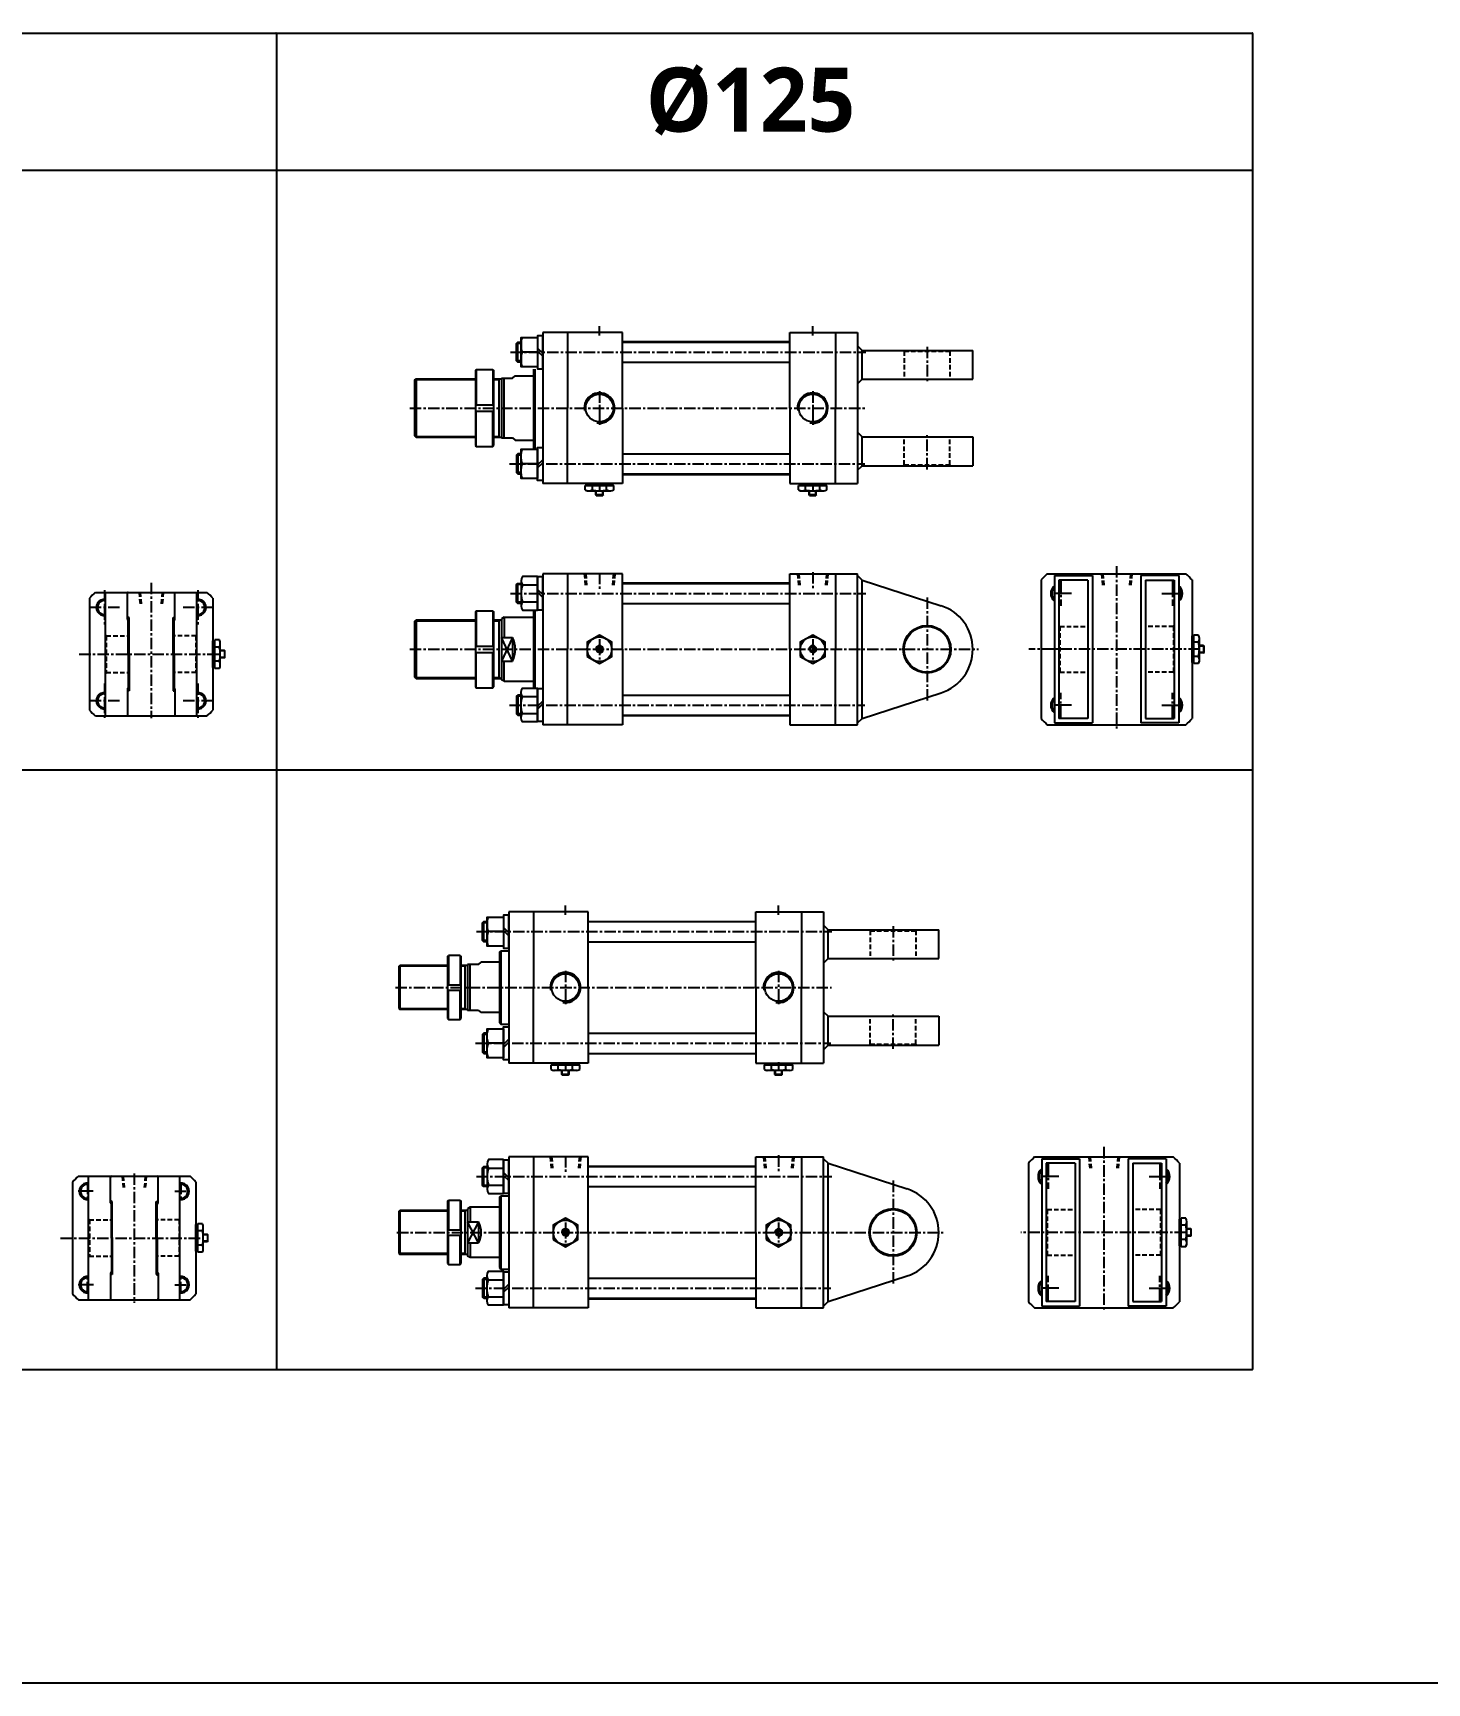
# Model space of a CAD drawing. Extents: x -819 to 8901, y -5 to 4308.
# Drawn here: x 3819 to 5343, y 2505 to 4308 of the extents above; entities that cross this region are included whole.
import ezdxf

# ---------------------------------------------------------------- set-up
doc = ezdxf.new("R2010")
doc.units = 0
doc.header["$LTSCALE"] = 10
doc.header["$MEASUREMENT"] = 0
for name, pattern in [('CENTER', [2, 1.25, -0.25, 0.25, -0.25]), ('CENTERX2', [4, 2.5, -0.5, 0.5, -0.5]), ('HIDDENX2', [0.75, 0.5, -0.25])]:
    doc.linetypes.add(name, pattern=pattern)
doc.layers.get('0').update_dxf_attribs({"linetype": 'CONTINUOUS'})
doc.layers.get('DEFPOINTS').update_dxf_attribs({"linetype": 'CONTINUOUS'})
for name, color, linetype in [('CEN', 1, 'CENTERX2'), ('CENTER', 1, 'CENTER'), ('HID', 2, 'HIDDENX2'), ('ML', 7, 'CONTINUOUS'), ('THIN', 3, 'CONTINUOUS'), ('외형선', 3, 'CONTINUOUS'), ('테두리', 7, 'CONTINUOUS')]:
    doc.layers.add(name, color=color, linetype=linetype)
doc.styles.add('문자', font='romans.shx')

msp = doc.modelspace()

# ---------------------------------------------------------------- linework, layer by layer
for p, q in [((2332, 4307.9), (5151.6, 4307.9)), ((4085.3, 4307.4), (4085.3, 2847.5)), ((5152.1, 4307.4), (5152.1, 2848)), ((3172.1, 4157.9), (4085.3, 4157.9)), ((4085.3, 4157.9), (5152.1, 4157.9)), ((5152.1, 3502.7), (-0.5, 3502.7)), ((5151.6, 2847.5), (-0.5, 2847.5)), ((8900.8, 2505.2), (-0.5, 2505.2))]:
    msp.add_line(p, q)
at = {"color": 7, "linetype": 'Continuous'}
for p, q in [((4422.9, 3808.7), (4422.9, 3813.7)), ((4422.9, 3813.7), (4429.2, 3813.7)), ((4423.9, 3813.7), (4423.9, 3815.7)), ((4423.9, 3815.7), (4453, 3815.7)), ((4426, 3807.7), (4450.9, 3807.7)), ((4429.2, 3813.7), (4454, 3813.7)), ((4430.6, 3808.7), (4430.6, 3813.7)), ((4434.4, 3808), (4434.4, 3808)), ((4434.4, 3803.2), (4434.4, 3807.7)), ((4442.4, 3803.2), (4442.4, 3807.7)), ((4446.2, 3808.7), (4446.2, 3813.7)), ((4453, 3813.7), (4453, 3815.7)), ((4454, 3808.7), (4454, 3813.7)), ((4655.9, 3808.7), (4655.9, 3813.7)), ((4655.9, 3813.7), (4662.2, 3813.7)), ((4656.9, 3813.7), (4656.9, 3815.7)), ((4656.9, 3815.7), (4686, 3815.7)), ((4659, 3807.7), (4683.9, 3807.7)), ((4662.2, 3813.7), (4687, 3813.7)), ((4663.6, 3808.7), (4663.6, 3813.7)), ((4667.4, 3808), (4667.4, 3808)), ((4667.4, 3803.2), (4667.4, 3807.7)), ((4675.4, 3803.2), (4675.4, 3807.7)), ((4679.2, 3808.7), (4679.2, 3813.7)), ((4686, 3813.7), (4686, 3815.7)), ((4687, 3808.7), (4687, 3813.7)), ((4434.4, 3803.2), (4434.9, 3802.7)), ((4442.4, 3803.2), (4434.4, 3803.2)), ((4434.9, 3802.7), (4441.9, 3802.7)), ((4442.4, 3803.2), (4441.9, 3802.7)), ((4667.4, 3803.2), (4667.9, 3802.7)), ((4675.4, 3803.2), (4667.4, 3803.2)), ((4667.9, 3802.7), (4674.9, 3802.7)), ((4675.4, 3803.2), (4674.9, 3802.7)), ((4015.9, 3614.7), (4015.9, 3643.8)), ((4017.9, 3643.8), (4015.9, 3643.8)), ((4023, 3644.8), (4017.9, 3644.8)), ((4017.9, 3620), (4017.9, 3644.8)), ((4023.9, 3616.8), (4023.9, 3641.7)), ((5086.1, 3620.1), (5086.1, 3649.2)), ((5088.1, 3649.2), (5086.1, 3649.2)), ((5093.1, 3650.2), (5088.1, 3650.2)), ((5088.1, 3625.4), (5088.1, 3650.2)), ((5093.1, 3642.4), (5088.1, 3642.4)), ((5094.1, 3622.2), (5094.1, 3647.1)), ((4023, 3637), (4017.9, 3637)), ((4023.7, 3625.3), (4023.7, 3625.3)), ((4028.4, 3633.3), (4023.9, 3633.3)), ((4028.4, 3625.3), (4023.9, 3625.3)), ((4028.4, 3633.3), (4028.9, 3632.8)), ((4028.4, 3633.3), (4028.4, 3625.3)), ((4028.4, 3625.3), (4028.9, 3625.8)), ((4028.9, 3625.8), (4028.9, 3632.8)), ((5093.1, 3626.8), (5088.1, 3626.8)), ((5088.1, 3619.1), (5088.1, 3625.4)), ((5093.8, 3630.6), (5093.8, 3630.6)), ((5098.6, 3638.6), (5094.1, 3638.6)), ((5098.6, 3630.6), (5094.1, 3630.6)), ((5098.6, 3638.6), (5099.1, 3638.1)), ((5098.6, 3638.6), (5098.6, 3630.6)), ((5098.6, 3630.6), (5099.1, 3631.1)), ((5099.1, 3631.1), (5099.1, 3638.1)), ((4017.9, 3614.7), (4015.9, 3614.7)), ((4023, 3621.5), (4017.9, 3621.5)), ((4017.9, 3613.7), (4017.9, 3620)), ((4023, 3613.7), (4017.9, 3613.7)), ((5088.1, 3620.1), (5086.1, 3620.1)), ((5093.1, 3619.1), (5088.1, 3619.1)), ((4385.6, 3175.6), (4385.6, 3180.6)), ((4385.6, 3180.6), (4392, 3180.6)), ((4386.6, 3180.6), (4386.6, 3182.6)), ((4386.6, 3182.6), (4415.8, 3182.6)), ((4388.8, 3174.6), (4413.6, 3174.6)), ((4392, 3180.6), (4416.8, 3180.6)), ((4393.4, 3175.6), (4393.4, 3180.6)), ((4397.2, 3174.9), (4397.2, 3174.9)), ((4397.2, 3170.1), (4397.2, 3174.6)), ((4405.2, 3170.1), (4405.2, 3174.6)), ((4409, 3175.6), (4409, 3180.6)), ((4415.8, 3180.6), (4415.8, 3182.6)), ((4416.8, 3175.6), (4416.8, 3180.6)), ((4618.6, 3175.6), (4618.6, 3180.6)), ((4618.6, 3180.6), (4625, 3180.6)), ((4619.6, 3180.6), (4619.6, 3182.6)), ((4619.6, 3182.6), (4648.8, 3182.6)), ((4621.8, 3174.6), (4646.6, 3174.6)), ((4625, 3180.6), (4649.8, 3180.6)), ((4626.4, 3175.6), (4626.4, 3180.6)), ((4630.2, 3174.9), (4630.2, 3174.9)), ((4630.2, 3170.1), (4630.2, 3174.6)), ((4638.2, 3170.1), (4638.2, 3174.6)), ((4642, 3175.6), (4642, 3180.6)), ((4648.8, 3180.6), (4648.8, 3182.6)), ((4649.8, 3175.6), (4649.8, 3180.6)), ((4397.2, 3170.1), (4397.7, 3169.6)), ((4405.2, 3170.1), (4397.2, 3170.1)), ((4397.7, 3169.6), (4404.7, 3169.6)), ((4405.2, 3170.1), (4404.7, 3169.6)), ((4630.2, 3170.1), (4630.7, 3169.6)), ((4638.2, 3170.1), (4630.2, 3170.1)), ((4630.7, 3169.6), (4637.7, 3169.6)), ((4638.2, 3170.1), (4637.7, 3169.6)), ((5072.2, 2982.9), (5072.2, 3012.1)), ((5074.2, 3012.1), (5072.2, 3012.1)), ((5079.2, 3013.1), (5074.2, 3013.1)), ((5074.2, 2988.3), (5074.2, 3013.1)), ((3997.4, 2976.9), (3997.4, 3006)), ((3999.4, 3006), (3997.4, 3006)), ((4004.4, 3007), (3999.4, 3007)), ((3999.4, 2982.2), (3999.4, 3007)), ((4004.4, 2999.2), (3999.4, 2999.2)), ((4005.4, 2979), (4005.4, 3003.9)), ((4009.9, 2995.4), (4005.4, 2995.4)), ((4009.9, 2995.4), (4010.4, 2994.9)), ((4009.9, 2995.4), (4009.9, 2987.4)), ((4010.4, 2987.9), (4010.4, 2994.9)), ((5079.2, 3005.3), (5074.2, 3005.3)), ((5080, 2993.5), (5080, 2993.5)), ((5080.2, 2985.1), (5080.2, 3009.9)), ((5084.7, 3001.5), (5080.2, 3001.5)), ((5084.7, 2993.5), (5080.2, 2993.5)), ((5084.7, 3001.5), (5085.2, 3001)), ((5084.7, 3001.5), (5084.7, 2993.5)), ((5084.7, 2993.5), (5085.2, 2994)), ((5085.2, 2994), (5085.2, 3001)), ((3999.4, 2976.9), (3997.4, 2976.9)), ((4004.4, 2983.7), (3999.4, 2983.7)), ((3999.4, 2975.9), (3999.4, 2982.2)), ((4004.4, 2975.9), (3999.4, 2975.9)), ((4005.1, 2987.4), (4005.1, 2987.4)), ((4009.9, 2987.4), (4005.4, 2987.4)), ((4009.9, 2987.4), (4010.4, 2987.9)), ((5074.2, 2982.9), (5072.2, 2982.9)), ((5079.2, 2989.7), (5074.2, 2989.7)), ((5074.2, 2981.9), (5074.2, 2988.3)), ((5079.2, 2981.9), (5074.2, 2981.9))]:
    msp.add_line(p, q, dxfattribs=at)
for points in [[(4424.9, 3626.8), (4438.4, 3619.1), (4451.9, 3626.8), (4451.9, 3642.4), (4438.4, 3650.2), (4424.9, 3642.4)], [(4657.9, 3626.8), (4671.4, 3619.1), (4684.9, 3626.8), (4684.9, 3642.4), (4671.4, 3650.2), (4657.9, 3642.4)], [(4437, 3637.1), (4435.6, 3634.6), (4437, 3632.1), (4439.9, 3632.1), (4441.3, 3634.6), (4439.9, 3637.1)], [(4670, 3637.1), (4668.6, 3634.6), (4670, 3632.1), (4672.9, 3632.1), (4674.3, 3634.6), (4672.9, 3637.1)], [(4387.7, 2989.7), (4401.2, 2981.9), (4414.7, 2989.7), (4414.7, 3005.3), (4401.2, 3013.1), (4387.7, 3005.3)], [(4620.7, 2989.7), (4634.2, 2981.9), (4647.7, 2989.7), (4647.7, 3005.3), (4634.2, 3013.1), (4620.7, 3005.3)], [(4399.8, 3000), (4398.3, 2997.5), (4399.8, 2995), (4402.7, 2995), (4404.1, 2997.5), (4402.7, 3000)], [(4632.8, 3000), (4631.3, 2997.5), (4632.8, 2995), (4635.7, 2995), (4637.1, 2997.5), (4635.7, 3000)]]:
    msp.add_lwpolyline(points, close=True, dxfattribs=at)
for centre, radius in [((4438.4, 3634.6), 13.5), ((4671.4, 3634.6), 13.5), ((4438.4, 3634.6), 3.5), ((4671.4, 3634.6), 3.5), ((4401.2, 2997.5), 13.5), ((4634.2, 2997.5), 13.5), ((4401.2, 2997.5), 3.5), ((4634.2, 2997.5), 3.5)]:
    msp.add_circle(centre, radius, dxfattribs=at)
for centre, start, end in [((4084.8, 4307.4), 0, 90), ((5151.6, 4307.4), 0, 90), ((4085.8, 3503.2), 180, 270), ((5151.6, 2848), 270, 0)]:
    msp.add_arc(centre, 0.5, start, end)
for centre, radius, start, end in [((4426, 3813.3), 5.62, 235.6158, 270), ((4426.7, 3815.9), 8.22, 241.7006, 298.2994), ((4438.4, 3839), 31.3, 255.6172, 270.0141), ((4438.4, 3839), 31.3, 269.9859, 284.3828), ((4450.1, 3815.9), 8.22, 241.7006, 298.2994), ((4659, 3813.3), 5.62, 235.6158, 270), ((4659.7, 3815.9), 8.22, 241.7006, 298.2994), ((4671.4, 3839), 31.3, 255.6172, 270.0141), ((4671.4, 3839), 31.3, 269.9859, 284.3828), ((4683.1, 3815.9), 8.22, 241.7006, 298.2994), ((4015.7, 3640.9), 8.22, 331.7006, 28.2994), ((5085.9, 3646.3), 8.22, 331.7006, 28.2994), ((5062.7, 3634.7), 31.3, 359.9859, 14.3828), ((3992.6, 3629.3), 31.3, 359.9859, 14.3828), ((3992.6, 3629.2), 31.3, 345.6172, 0.0141), ((5062.7, 3634.6), 31.3, 345.6172, 0.0141), ((5085.9, 3623), 8.22, 331.7006, 28.2994), ((4015.7, 3617.6), 8.22, 331.7006, 28.2994), ((4018.3, 3616.8), 5.62, 325.6158, 0), ((5088.5, 3622.2), 5.62, 325.6158, 0), ((4388.8, 3180.2), 5.62, 235.6158, 270), ((4389.5, 3182.8), 8.22, 241.7006, 298.2994), ((4401.2, 3205.9), 31.3, 255.6172, 270.0141), ((4401.2, 3205.9), 31.3, 269.9859, 284.3828), ((4412.9, 3182.8), 8.22, 241.7006, 298.2994), ((4621.8, 3180.2), 5.62, 235.6158, 270), ((4622.5, 3182.8), 8.22, 241.7006, 298.2994), ((4634.2, 3205.9), 31.3, 255.6172, 270.0141), ((4634.2, 3205.9), 31.3, 269.9859, 284.3828), ((4645.9, 3182.8), 8.22, 241.7006, 298.2994), ((5072, 3009.2), 8.22, 331.7006, 28.2994), ((3997.2, 3003.1), 8.22, 331.7006, 28.2994), ((3974.1, 2991.5), 31.3, 359.9859, 14.3828), ((5048.9, 2997.5), 31.3, 359.9859, 14.3828), ((5048.9, 2997.5), 31.3, 345.6172, 0.0141), ((3974.1, 2991.4), 31.3, 345.6172, 0.0141), ((3997.2, 2979.8), 8.22, 331.7006, 28.2994), ((3999.8, 2979), 5.62, 325.6158, 0), ((5072, 2985.8), 8.22, 331.7006, 28.2994), ((5074.6, 2985.1), 5.62, 325.6158, 0)]:
    msp.add_arc(centre, radius, start, end, dxfattribs=at)
at = {"layer": 'CEN', "color": 1, "linetype": 'CENTER'}
for p, q in [((4796.4, 3965.2), (4796.4, 3925.7)), ((4796.4, 3831.2), (4796.4, 3870.7)), ((4796.4, 3691.2), (4796.4, 3578.1)), ((4759.2, 3332.1), (4759.2, 3292.6)), ((4759.2, 3198.1), (4759.2, 3237.6)), ((4759.2, 3054.1), (4759.2, 2941))]:
    msp.add_line(p, q, dxfattribs=at)
at = {"layer": 'CENTER'}
for p, q in [((3897.4, 3699.2), (3897.4, 3661.3)), ((3999.4, 3699.2), (3999.4, 3661.3)), ((4954.3, 3695.6), (4930.9, 3695.6)), ((4942.6, 3709.1), (4942.6, 3682.2)), ((5052.9, 3695.6), (5076.3, 3695.6)), ((5064.6, 3709.1), (5064.6, 3682.2)), ((3913.9, 3680.3), (3881, 3680.3)), ((4015.9, 3680.3), (3983, 3680.3)), ((3897.4, 3597.2), (3897.4, 3559.3)), ((3999.4, 3597.2), (3999.4, 3559.3)), ((3913.9, 3578.3), (3881, 3578.3)), ((4015.9, 3578.3), (3983, 3578.3)), ((4954.3, 3573.6), (4930.9, 3573.6)), ((4942.6, 3560.2), (4942.6, 3587.1)), ((5052.9, 3573.6), (5076.3, 3573.6)), ((5064.6, 3560.2), (5064.6, 3587.1)), ((4928.7, 3072), (4928.7, 3045)), ((5050.7, 3072), (5050.7, 3045)), ((3878.9, 3051.9), (3878.9, 3033)), ((3980.9, 3051.9), (3980.9, 3033)), ((4940.4, 3058.5), (4917, 3058.5)), ((5039, 3058.5), (5062.4, 3058.5)), ((3885.2, 3042.4), (3868.8, 3042.4)), ((3974.2, 3042.4), (3990.6, 3042.4)), ((3885.3, 2940.4), (3868.8, 2940.4)), ((3878.9, 2931), (3878.9, 2949.9)), ((3974.3, 2940.4), (3990.8, 2940.4)), ((3980.9, 2931), (3980.9, 2949.9)), ((4928.7, 2923), (4928.7, 2950)), ((5050.7, 2923), (5050.7, 2950)), ((4940.4, 2936.5), (4917, 2936.5)), ((5039, 2936.5), (5062.4, 2936.5))]:
    msp.add_line(p, q, dxfattribs=at)
at = {"layer": 'DEFPOINTS', "color": 0, "linetype": 'ByBlock'}
for p in [(3923.4, 3669.3), (3973.4, 3669.3), (3904.9, 3031.4), (3954.9, 3031.4)]:
    msp.add_point(p, dxfattribs=at)
at = {"layer": 'HID'}
for p, q in [((4770.4, 3961.2), (4771.4, 3960.2)), ((4771.4, 3960.2), (4771.4, 3929.7)), ((4771.4, 3960.2), (4821.4, 3960.2)), ((4822.4, 3961.2), (4821.4, 3960.2)), ((4821.4, 3960.2), (4821.4, 3929.7)), ((4771.4, 3836.2), (4771.4, 3866.7)), ((4821.4, 3836.2), (4821.4, 3866.7)), ((4770.4, 3835.2), (4771.4, 3836.2)), ((4771.4, 3836.2), (4821.4, 3836.2)), ((4822.4, 3835.2), (4821.4, 3836.2)), ((4421.8, 3717.1), (4423, 3703.1)), ((4423.3, 3717.1), (4424.5, 3703.1)), ((4453.6, 3717.1), (4452.4, 3703.1)), ((4455.1, 3717.1), (4453.8, 3703.1)), ((4654.8, 3717.1), (4656, 3703.1)), ((4656.3, 3717.1), (4657.5, 3703.1)), ((4686.6, 3717.1), (4685.4, 3703.1)), ((4688.1, 3717.1), (4686.8, 3703.1)), ((4987, 3717.1), (4988.2, 3703.1)), ((4988.4, 3717.1), (4989.7, 3703.1)), ((5018.7, 3717.1), (5017.5, 3703.1)), ((5020.2, 3717.1), (5019, 3703.1)), ((3935.2, 3696.8), (3936.4, 3682.8)), ((3936.4, 3696.8), (3937.7, 3682.2)), ((3960.5, 3696.8), (3959.2, 3682.2)), ((3961.7, 3696.8), (3960.4, 3682.8)), ((4940.6, 3660.6), (4941.6, 3659.6)), ((4941.6, 3659.6), (4941.6, 3609.6)), ((4941.6, 3659.6), (4972.1, 3659.6)), ((5065.6, 3659.6), (5035.1, 3659.6)), ((5066.6, 3660.6), (5065.6, 3659.6)), ((5065.6, 3659.6), (5065.6, 3609.6)), ((3898.4, 3650.3), (3899.4, 3649.3)), ((3899.4, 3649.3), (3899.4, 3609.3)), ((3899.4, 3649.3), (3923.4, 3649.3)), ((3997.4, 3649.3), (3973.4, 3649.3)), ((3998.4, 3650.3), (3997.4, 3649.3)), ((3997.4, 3649.3), (3997.4, 3609.3)), ((3898.4, 3608.3), (3899.4, 3609.3)), ((3899.4, 3609.3), (3923.4, 3609.3)), ((3997.4, 3609.3), (3973.4, 3609.3)), ((3998.4, 3608.3), (3997.4, 3609.3)), ((4940.6, 3608.6), (4941.6, 3609.6)), ((4941.6, 3609.6), (4972.1, 3609.6)), ((5065.6, 3609.6), (5035.1, 3609.6)), ((5066.6, 3608.6), (5065.6, 3609.6)), ((4733.2, 3328.1), (4734.2, 3327.1)), ((4734.2, 3327.1), (4784.2, 3327.1)), ((4734.2, 3327.1), (4734.2, 3296.6)), ((4785.2, 3328.1), (4784.2, 3327.1)), ((4784.2, 3327.1), (4784.2, 3296.6)), ((4734.2, 3203.1), (4734.2, 3233.6)), ((4784.2, 3203.1), (4784.2, 3233.6)), ((4733.2, 3202.1), (4734.2, 3203.1)), ((4734.2, 3203.1), (4784.2, 3203.1)), ((4785.2, 3202.1), (4784.2, 3203.1)), ((4384.6, 3080), (4385.8, 3066)), ((4386.1, 3080), (4387.3, 3066)), ((4416.4, 3080), (4415.2, 3066)), ((4417.9, 3080), (4416.6, 3066)), ((4617.6, 3080), (4618.8, 3066)), ((4619.1, 3080), (4620.3, 3066)), ((4649.4, 3080), (4648.2, 3066)), ((4650.9, 3080), (4649.6, 3066)), ((4973.1, 3080), (4974.3, 3066)), ((4974.6, 3080), (4975.8, 3066)), ((5004.9, 3080), (5003.6, 3066)), ((5006.3, 3080), (5005.1, 3066)), ((3916.7, 3058.9), (3917.9, 3044.9)), ((3917.8, 3058.9), (3919.1, 3044.4)), ((3942, 3058.9), (3940.7, 3044.4)), ((3943.1, 3058.9), (3941.9, 3044.9)), ((3879.9, 3012.4), (3880.9, 3011.4)), ((3880.9, 3011.4), (3880.9, 2971.4)), ((3880.9, 3011.4), (3904.9, 3011.4)), ((3978.9, 3011.4), (3954.9, 3011.4)), ((3979.9, 3012.4), (3978.9, 3011.4)), ((3978.9, 3011.4), (3978.9, 2971.4)), ((4926.7, 3023.5), (4927.7, 3022.5)), ((4927.7, 3022.5), (4927.7, 2972.5)), ((4927.7, 3022.5), (4958.2, 3022.5)), ((5051.7, 3022.5), (5021.2, 3022.5)), ((5052.7, 3023.5), (5051.7, 3022.5)), ((5051.7, 3022.5), (5051.7, 2972.5)), ((3879.9, 2970.4), (3880.9, 2971.4)), ((3880.9, 2971.4), (3904.9, 2971.4)), ((3978.9, 2971.4), (3954.9, 2971.4)), ((3979.9, 2970.4), (3978.9, 2971.4)), ((4926.7, 2971.5), (4927.7, 2972.5)), ((4927.7, 2972.5), (4958.2, 2972.5)), ((5051.7, 2972.5), (5021.2, 2972.5)), ((5052.7, 2971.5), (5051.7, 2972.5))]:
    msp.add_line(p, q, dxfattribs=at)
at = {"layer": 'ML', "color": 1, "linetype": 'CENTER'}
for p, q in [((4438.4, 3977.4), (4438.4, 3987.8)), ((4671.4, 3977.4), (4671.4, 3987.8)), ((4341.1, 3959.2), (4729.6, 3959.2)), ((4438.4, 3916.5), (4438.4, 3879.9)), ((4671.4, 3916.5), (4671.4, 3879.9)), ((4231, 3898.2), (4729.1, 3898.2)), ((4340, 3837.2), (4728.4, 3837.2)), ((4438.4, 3816.5), (4438.4, 3807)), ((4671.4, 3816.5), (4671.4, 3807)), ((4438.4, 3718.2), (4438.4, 3700.7)), ((4671.4, 3718.9), (4671.4, 3700.7)), ((5003.6, 3725.4), (5003.6, 3547.9)), ((3948.4, 3707.2), (3948.4, 3559.2)), ((4341.1, 3695.6), (4729.6, 3695.6)), ((4438.4, 3645.6), (4438.4, 3623.6)), ((4671.4, 3645.6), (4671.4, 3623.6)), ((3869.8, 3629.3), (4024, 3629.3)), ((4231, 3634.6), (4852.5, 3634.6)), ((5094.7, 3634.6), (4907.6, 3634.6)), ((4340, 3573.6), (4728.4, 3573.6)), ((4401.2, 3344.3), (4401.2, 3354.7)), ((4634.2, 3344.3), (4634.2, 3354.7)), ((4303.9, 3326.1), (4692.4, 3326.1)), ((4401.2, 3283.4), (4401.2, 3246.8)), ((4634.2, 3283.4), (4634.2, 3246.8)), ((4215.5, 3265.1), (4691.9, 3265.1)), ((4302.8, 3204.1), (4691.2, 3204.1)), ((4401.2, 3183.4), (4401.2, 3173.9)), ((4634.2, 3183.4), (4634.2, 3173.9)), ((4989.7, 3090.9), (4989.7, 2913.4)), ((4401.2, 3081.1), (4401.2, 3063.6)), ((4634.2, 3081.8), (4634.2, 3063.5)), ((3929.9, 3061.9), (3929.9, 2920.6)), ((4303.9, 3058.5), (4692.4, 3058.5)), ((4217, 2997.5), (4814.1, 2997.5)), ((4401.2, 3008.5), (4401.2, 2986.5)), ((4634.2, 3008.5), (4634.2, 2986.5)), ((5079.5, 2997.5), (4899, 2997.5)), ((3849.4, 2991.4), (4004.7, 2991.4)), ((4302.8, 2936.5), (4691.2, 2936.5))]:
    msp.add_line(p, q, dxfattribs=at)
at = {"layer": 'ML'}
for p, q in [((4349.2, 3948.2), (4349.2, 3970.2)), ((4352.8, 3973.1), (4352.8, 3945.3)), ((4376.4, 3980.7), (4376.4, 3815.7)), ((4403.4, 3980.7), (4376.4, 3980.7)), ((4403.4, 3980.7), (4403.4, 3898.2)), ((4463.4, 3980.7), (4403.4, 3980.7)), ((4463.4, 3898.2), (4463.4, 3980.7)), ((4463.4, 3970.7), (4646.4, 3970.7)), ((4463.4, 3970.2), (4646.4, 3970.2)), ((4646.4, 3898.2), (4646.4, 3980.7)), ((4646.4, 3980.7), (4696.4, 3980.7)), ((4696.4, 3980.7), (4696.4, 3898.2)), ((4696.4, 3980.7), (4720.4, 3980.7)), ((4720.4, 3980.7), (4720.4, 3815.7)), ((4720.4, 3966.2), (4725.4, 3961.2)), ((4370.8, 3959.2), (4354.3, 3959.2)), ((4370.8, 3963.6), (4376.4, 3958)), ((4370.8, 3960.4), (4376.4, 3954.8)), ((4463.4, 3948.2), (4646.4, 3948.2)), ((4725.4, 3961.2), (4846.4, 3961.2)), ((4725.4, 3929.7), (4725.4, 3961.2)), ((4846.4, 3929.7), (4846.4, 3961.2)), ((4236.4, 3928.7), (4237.9, 3930.2)), ((4237.9, 3930.2), (4237.9, 3866.2)), ((4237.9, 3930.2), (4302.8, 3930.2)), ((4302.8, 3939.2), (4303.8, 3940.2)), ((4302.8, 3939.2), (4302.8, 3857.2)), ((4303.8, 3940.2), (4303.8, 3901.7)), ((4303.8, 3940.2), (4321.8, 3940.2)), ((4321.8, 3940.2), (4321.8, 3901.7)), ((4321.8, 3940.2), (4322.8, 3939.2)), ((4322.8, 3857.2), (4322.8, 3939.2)), ((4322.8, 3930.2), (4331.4, 3930.2)), ((4328.4, 3930.2), (4328.4, 3866.2)), ((4331.4, 3930.7), (4331.4, 3865.7)), ((4331.4, 3930.7), (4343.4, 3930.7)), ((4334.4, 3865.7), (4334.4, 3930.7)), ((4343.4, 3930.7), (4346.4, 3933.2)), ((4346.4, 3933.2), (4366.4, 3933.2)), ((4366.4, 3940.7), (4366.4, 3853.2)), ((4367.9, 3940.7), (4367.9, 3853.2)), ((4236.4, 3928.7), (4236.4, 3867.7)), ((4720.4, 3924.7), (4725.4, 3929.7)), ((4725.4, 3929.7), (4846.4, 3929.7)), ((4302.8, 3901.7), (4322.8, 3901.7)), ((4302.8, 3894.7), (4322.8, 3894.7)), ((4303.8, 3856.2), (4303.8, 3894.7)), ((4321.8, 3856.2), (4321.8, 3894.7)), ((4403.4, 3815.7), (4403.4, 3898.2)), ((4463.4, 3898.2), (4463.4, 3815.7)), ((4646.4, 3898.2), (4646.4, 3815.7)), ((4696.4, 3815.7), (4696.4, 3898.2)), ((4236.4, 3867.7), (4237.9, 3866.2)), ((4237.9, 3866.2), (4302.8, 3866.2)), ((4322.8, 3866.2), (4331.4, 3866.2)), ((4331.4, 3865.7), (4343.4, 3865.7)), ((4343.4, 3865.7), (4346.4, 3863.2)), ((4346.4, 3863.2), (4366.4, 3863.2)), ((4720.4, 3871.7), (4725.4, 3866.7)), ((4725.4, 3866.7), (4846.4, 3866.7)), ((4725.4, 3835.2), (4725.4, 3866.7)), ((4846.4, 3866.7), (4846.4, 3835.2)), ((4302.8, 3857.2), (4303.8, 3856.2)), ((4303.8, 3856.2), (4321.8, 3856.2)), ((4321.8, 3856.2), (4322.8, 3857.2)), ((4349.2, 3848.2), (4349.2, 3826.2)), ((4352.8, 3823.3), (4352.8, 3851.1)), ((4370.8, 3836), (4376.4, 3841.6)), ((4463.4, 3848.2), (4646.4, 3848.2)), ((4370.8, 3837.2), (4354.3, 3837.2)), ((4370.8, 3832.8), (4376.4, 3838.4)), ((4463.4, 3826.2), (4646.4, 3826.2)), ((4463.4, 3825.7), (4646.4, 3825.7)), ((4720.4, 3830.2), (4725.4, 3835.2)), ((4725.4, 3835.2), (4846.4, 3835.2)), ((4403.4, 3815.7), (4376.4, 3815.7)), ((4463.4, 3815.7), (4403.4, 3815.7)), ((4646.4, 3815.7), (4696.4, 3815.7)), ((4696.4, 3815.7), (4720.4, 3815.7)), ((4403.4, 3717.1), (4376.4, 3717.1)), ((4376.4, 3717.1), (4376.4, 3552.1)), ((4463.4, 3717.1), (4403.4, 3717.1)), ((4403.4, 3717.1), (4403.4, 3634.6)), ((4463.4, 3634.6), (4463.4, 3717.1)), ((4646.4, 3717.1), (4696.4, 3717.1)), ((4646.4, 3634.6), (4646.4, 3717.1)), ((4696.4, 3717.1), (4696.4, 3634.6)), ((4696.4, 3717.1), (4720.4, 3717.1)), ((4720.4, 3552.1), (4720.4, 3717.1)), ((4720.4, 3715.1), (4725.4, 3710.1)), ((4927.8, 3717.1), (5079.3, 3717.1)), ((4935.6, 3715.1), (4935.6, 3554.1)), ((4935.6, 3715.1), (4977.1, 3715.1)), ((4977.1, 3715.1), (4977.1, 3554.1)), ((5071.6, 3715.1), (5030.1, 3715.1)), ((5030.1, 3715.1), (5030.1, 3554.1)), ((5071.6, 3715.1), (5071.6, 3554.1)), ((3887.4, 3696.8), (4009.5, 3696.8)), ((3898.4, 3561.8), (3898.4, 3696.8)), ((3922.4, 3667.6), (3922.4, 3695.8)), ((3974.4, 3667.6), (3974.4, 3695.8)), ((3998.4, 3561.8), (3998.4, 3696.8)), ((4349.2, 3684.6), (4349.2, 3706.6)), ((4352.8, 3709.5), (4352.8, 3681.8)), ((4354.3, 3704.9), (4370.8, 3704.9)), ((4370.8, 3700), (4376.4, 3694.4)), ((4370.8, 3696.9), (4376.4, 3691.3)), ((4463.4, 3707.1), (4646.4, 3707.1)), ((4463.4, 3706.6), (4646.4, 3706.6)), ((4725.4, 3559.1), (4725.4, 3710.1)), ((4725.4, 3710.1), (4811.8, 3682.2)), ((4921.1, 3710.4), (4921.1, 3558.9)), ((4940.6, 3710.1), (4940.6, 3559.1)), ((4972.1, 3710.1), (4940.6, 3710.1)), ((4972.1, 3710.1), (4972.1, 3559.1)), ((5035.1, 3710.1), (5066.6, 3710.1)), ((5035.1, 3710.1), (5035.1, 3559.1)), ((5066.6, 3710.1), (5066.6, 3559.1)), ((5086.1, 3710.4), (5086.1, 3558.9)), ((3880.9, 3690.3), (3880.9, 3568.2)), ((4015.9, 3690.3), (4015.9, 3568.2)), ((4354.3, 3686.4), (4370.8, 3686.4)), ((4463.4, 3684.6), (4646.4, 3684.6)), ((3923.4, 3629.3), (3923.4, 3669.3)), ((3924.4, 3669.3), (3923.4, 3669.3)), ((3924.4, 3629.3), (3924.4, 3669.3)), ((3972.4, 3629.3), (3972.4, 3669.3)), ((3972.4, 3669.3), (3973.4, 3669.3)), ((3973.4, 3629.3), (3973.4, 3669.3)), ((4236.4, 3665.1), (4237.9, 3666.6)), ((4236.4, 3665.1), (4236.4, 3604.1)), ((4237.9, 3666.6), (4302.8, 3666.6)), ((4237.9, 3666.6), (4237.9, 3602.6)), ((4302.8, 3675.6), (4303.8, 3676.6)), ((4302.8, 3675.6), (4302.8, 3593.6)), ((4303.8, 3676.6), (4321.8, 3676.6)), ((4303.8, 3676.6), (4303.8, 3638.1)), ((4321.8, 3676.6), (4322.8, 3675.6)), ((4321.8, 3676.6), (4321.8, 3638.1)), ((4322.8, 3593.6), (4322.8, 3675.6)), ((4322.8, 3666.6), (4331.4, 3666.6)), ((4328.4, 3666.6), (4328.4, 3602.6)), ((4334.4, 3669.6), (4331.4, 3667.9)), ((4331.4, 3667.9), (4331.4, 3601.4)), ((4334.4, 3669.6), (4366.4, 3669.6)), ((4334.4, 3669.6), (4334.4, 3647.6)), ((4366.4, 3677.2), (4366.4, 3592.1)), ((4367.9, 3677.2), (4367.9, 3592.1)), ((4331.4, 3647.6), (4343.4, 3647.6)), ((4343.4, 3647.6), (4343.4, 3621.7)), ((3923.4, 3629.3), (3923.4, 3589.3)), ((3924.4, 3629.3), (3924.4, 3589.3)), ((3972.4, 3629.3), (3972.4, 3589.3)), ((3973.4, 3629.3), (3973.4, 3589.3)), ((4302.8, 3638.1), (4322.8, 3638.1)), ((4302.8, 3631.1), (4322.8, 3631.1)), ((4303.8, 3592.6), (4303.8, 3631.1)), ((4321.8, 3592.6), (4321.8, 3631.1)), ((4403.4, 3552.1), (4403.4, 3634.6)), ((4463.4, 3634.6), (4463.4, 3552.1)), ((4646.4, 3634.6), (4646.4, 3552.1)), ((4696.4, 3552.1), (4696.4, 3634.6)), ((4331.4, 3621.7), (4343.4, 3621.7)), ((4334.4, 3599.6), (4334.4, 3621.7)), ((3922.4, 3590.9), (3922.4, 3562.8)), ((3924.4, 3589.3), (3923.4, 3589.3)), ((3972.4, 3589.3), (3973.4, 3589.3)), ((3974.4, 3590.9), (3974.4, 3562.8)), ((4236.4, 3604.1), (4237.9, 3602.6)), ((4237.9, 3602.6), (4302.8, 3602.6)), ((4302.8, 3593.6), (4303.8, 3592.6)), ((4303.8, 3592.6), (4321.8, 3592.6)), ((4321.8, 3592.6), (4322.8, 3593.6)), ((4322.8, 3602.6), (4331.4, 3602.6)), ((4334.4, 3599.6), (4331.4, 3601.4)), ((4334.4, 3599.6), (4366.4, 3599.6)), ((4352.8, 3559.8), (4352.8, 3587.5)), ((4349.2, 3584.6), (4349.2, 3562.6)), ((4354.3, 3582.9), (4370.8, 3582.9)), ((4370.8, 3572.4), (4376.4, 3578)), ((4370.8, 3569.3), (4376.4, 3574.9)), ((4463.4, 3584.6), (4646.4, 3584.6)), ((4725.4, 3559.1), (4811.8, 3587.1)), ((3887.4, 3561.8), (4009.5, 3561.8)), ((4354.3, 3564.4), (4370.8, 3564.4)), ((4403.4, 3552.1), (4376.4, 3552.1)), ((4463.4, 3552.1), (4403.4, 3552.1)), ((4463.4, 3562.6), (4646.4, 3562.6)), ((4463.4, 3562.1), (4646.4, 3562.1)), ((4646.4, 3552.1), (4696.4, 3552.1)), ((4696.4, 3552.1), (4720.4, 3552.1)), ((4720.4, 3554.1), (4725.4, 3559.1)), ((4927.8, 3552.1), (5079.3, 3552.1)), ((4935.6, 3554.1), (4977.1, 3554.1)), ((4972.1, 3559.1), (4940.6, 3559.1)), ((5071.6, 3554.1), (5030.1, 3554.1)), ((5035.1, 3559.1), (5066.6, 3559.1)), ((4312, 3315.1), (4312, 3337.1)), ((4315.6, 3340), (4315.6, 3312.2)), ((4339.2, 3347.6), (4339.2, 3182.6)), ((4366.2, 3347.6), (4339.2, 3347.6)), ((4366.2, 3347.6), (4366.2, 3265.1)), ((4426.2, 3347.6), (4366.2, 3347.6)), ((4426.2, 3265.1), (4426.2, 3347.6)), ((4426.2, 3337.1), (4609.2, 3337.1)), ((4609.2, 3265.1), (4609.2, 3347.6)), ((4609.2, 3347.6), (4659.2, 3347.6)), ((4659.2, 3347.6), (4659.2, 3265.1)), ((4659.2, 3347.6), (4683.2, 3347.6)), ((4683.2, 3347.6), (4683.2, 3182.6)), ((4333.6, 3326.1), (4317.1, 3326.1)), ((4333.6, 3330.5), (4339.2, 3324.9)), ((4333.6, 3327.3), (4339.2, 3321.7)), ((4683.2, 3333.1), (4688.2, 3328.1)), ((4688.2, 3328.1), (4809.2, 3328.1)), ((4688.2, 3296.6), (4688.2, 3328.1)), ((4809.2, 3296.6), (4809.2, 3328.1)), ((4272.3, 3299.1), (4273.3, 3300.1)), ((4272.3, 3299.1), (4272.3, 3231.1)), ((4273.3, 3300.1), (4273.3, 3268.1)), ((4286.3, 3300.1), (4273.3, 3300.1)), ((4286.3, 3300.1), (4286.3, 3268.1)), ((4286.3, 3300.1), (4287.3, 3299.1)), ((4287.3, 3231.1), (4287.3, 3299.1)), ((4329.2, 3303.6), (4330.7, 3305.1)), ((4329.2, 3303.6), (4329.2, 3226.6)), ((4330.7, 3305.1), (4330.7, 3225.1)), ((4330.7, 3305.1), (4339.2, 3305.1)), ((4426.2, 3315.1), (4609.2, 3315.1)), ((4219.2, 3288.1), (4220.2, 3289.1)), ((4219.2, 3288.1), (4219.2, 3242.1)), ((4272.3, 3289.1), (4220.2, 3289.1)), ((4220.2, 3289.1), (4220.2, 3241.1)), ((4294.2, 3289.1), (4287.3, 3289.1)), ((4291.2, 3289.1), (4291.2, 3241.1)), ((4294.2, 3290.1), (4294.2, 3240.1)), ((4306.2, 3290.1), (4294.2, 3290.1)), ((4297.2, 3240.1), (4297.2, 3290.1)), ((4306.2, 3290.1), (4309.2, 3292.6)), ((4329.2, 3292.6), (4309.2, 3292.6)), ((4683.2, 3291.6), (4688.2, 3296.6)), ((4688.2, 3296.6), (4809.2, 3296.6)), ((4272.3, 3268.1), (4287.3, 3268.1)), ((4366.2, 3182.6), (4366.2, 3265.1)), ((4426.2, 3265.1), (4426.2, 3182.6)), ((4609.2, 3265.1), (4609.2, 3182.6)), ((4659.2, 3182.6), (4659.2, 3265.1)), ((4272.3, 3262.1), (4287.3, 3262.1)), ((4273.3, 3230.1), (4273.3, 3262.1)), ((4286.3, 3230.1), (4286.3, 3262.1)), ((4219.2, 3242.1), (4220.2, 3241.1)), ((4272.3, 3241.1), (4220.2, 3241.1)), ((4272.3, 3231.1), (4273.3, 3230.1)), ((4273.3, 3230.1), (4286.3, 3230.1)), ((4286.3, 3230.1), (4287.3, 3231.1)), ((4294.2, 3241.1), (4287.3, 3241.1)), ((4306.2, 3240.1), (4294.2, 3240.1)), ((4306.2, 3240.1), (4309.2, 3237.6)), ((4329.2, 3237.6), (4309.2, 3237.6)), ((4683.2, 3238.6), (4688.2, 3233.6)), ((4688.2, 3233.6), (4809.2, 3233.6)), ((4688.2, 3202.1), (4688.2, 3233.6)), ((4809.2, 3233.6), (4809.2, 3202.1)), ((4312, 3215.1), (4312, 3193.1)), ((4315.6, 3190.2), (4315.6, 3218)), ((4329.2, 3226.6), (4330.7, 3225.1)), ((4330.7, 3225.1), (4339.2, 3225.1)), ((4426.2, 3215.1), (4609.2, 3215.1)), ((4333.6, 3204.1), (4317.1, 3204.1)), ((4333.6, 3202.9), (4339.2, 3208.5)), ((4333.6, 3199.7), (4339.2, 3205.3)), ((4426.2, 3193.1), (4609.2, 3193.1)), ((4683.2, 3197.1), (4688.2, 3202.1)), ((4688.2, 3202.1), (4809.2, 3202.1)), ((4366.2, 3182.6), (4339.2, 3182.6)), ((4426.2, 3182.6), (4366.2, 3182.6)), ((4609.2, 3182.6), (4659.2, 3182.6)), ((4659.2, 3182.6), (4683.2, 3182.6)), ((4312, 3047.5), (4312, 3069.5)), ((4315.6, 3072.4), (4315.6, 3044.7)), ((4317.1, 3067.7), (4333.6, 3067.7)), ((4366.2, 3080), (4339.2, 3080)), ((4339.2, 3080), (4339.2, 2915)), ((4426.2, 3080), (4366.2, 3080)), ((4366.2, 3080), (4366.2, 2997.5)), ((4426.2, 2997.5), (4426.2, 3080)), ((4426.2, 3070), (4609.2, 3070)), ((4426.2, 3069.5), (4609.2, 3069.5)), ((4609.2, 3080), (4659.2, 3080)), ((4609.2, 2997.5), (4609.2, 3080)), ((4659.2, 3080), (4659.2, 2997.5)), ((4659.2, 3080), (4683.2, 3080)), ((4683.2, 2915), (4683.2, 3080)), ((4683.2, 3078), (4688.2, 3073)), ((4688.2, 2922), (4688.2, 3073)), ((4688.2, 3073), (4774.6, 3045.1)), ((4907.2, 3073.3), (4907.2, 2921.8)), ((4914, 3080), (5065.5, 3080)), ((4921.7, 3078), (4921.7, 2917)), ((4921.7, 3078), (4963.2, 3078)), ((4926.7, 3073), (4926.7, 2922)), ((4958.2, 3073), (4926.7, 3073)), ((4958.2, 3073), (4958.2, 2922)), ((4963.2, 3078), (4963.2, 2917)), ((5016.2, 3078), (5016.2, 2917)), ((5057.7, 3078), (5016.2, 3078)), ((5021.2, 3073), (5021.2, 2922)), ((5021.2, 3073), (5052.7, 3073)), ((5052.7, 3073), (5052.7, 2922)), ((5057.7, 3078), (5057.7, 2917)), ((5072.2, 3073.3), (5072.2, 2921.8)), ((3862.4, 3052.5), (3862.4, 2930.4)), ((3868.9, 3058.9), (3990.9, 3058.9)), ((3879.9, 2923.9), (3879.9, 3058.9)), ((3903.9, 3029.8), (3903.9, 3057.9)), ((3955.9, 3029.8), (3955.9, 3057.9)), ((3979.9, 2923.9), (3979.9, 3058.9)), ((3997.4, 3052.5), (3997.4, 2930.4)), ((4317.1, 3049.3), (4333.6, 3049.3)), ((4333.6, 3062.9), (4339.2, 3057.3)), ((4333.6, 3059.7), (4339.2, 3054.1)), ((4426.2, 3047.5), (4609.2, 3047.5)), ((3904.9, 2991.4), (3904.9, 3031.4)), ((3905.9, 3031.4), (3904.9, 3031.4)), ((3905.9, 2991.4), (3905.9, 3031.4)), ((3953.9, 2991.4), (3953.9, 3031.4)), ((3953.9, 3031.4), (3954.9, 3031.4)), ((3954.9, 2991.4), (3954.9, 3031.4)), ((4272.3, 3031.5), (4273.3, 3032.5)), ((4272.3, 3031.5), (4272.3, 2963.5)), ((4273.3, 3032.5), (4273.3, 3000.5)), ((4286.3, 3032.5), (4273.3, 3032.5)), ((4286.3, 3032.5), (4286.3, 3000.5)), ((4286.3, 3032.5), (4287.3, 3031.5)), ((4287.3, 2963.5), (4287.3, 3031.5)), ((4329.2, 3036), (4330.7, 3037.5)), ((4329.2, 3036), (4329.2, 2959)), ((4330.7, 3037.5), (4330.7, 2957.5)), ((4330.7, 3037.5), (4339.2, 3037.5)), ((4219.2, 3020.5), (4220.2, 3021.5)), ((4219.2, 3020.5), (4219.2, 2974.5)), ((4272.3, 3021.5), (4220.2, 3021.5)), ((4220.2, 3021.5), (4220.2, 2973.5)), ((4294.2, 3021.5), (4287.3, 3021.5)), ((4291.2, 3021.5), (4291.2, 2973.5)), ((4297.2, 3025), (4294.2, 3023.3)), ((4294.2, 3023.3), (4294.2, 2971.7)), ((4329.2, 3025), (4297.2, 3025)), ((4297.2, 3025), (4297.2, 3009.1)), ((4272.3, 3000.5), (4287.3, 3000.5)), ((4272.3, 2994.5), (4287.3, 2994.5)), ((4273.3, 2962.5), (4273.3, 2994.5)), ((4286.3, 2962.5), (4286.3, 2994.5)), ((4294.2, 3009.1), (4306.2, 3009.1)), ((4306.2, 3009.1), (4306.2, 2986)), ((4366.2, 2915), (4366.2, 2997.5)), ((4426.2, 2997.5), (4426.2, 2915)), ((4609.2, 2997.5), (4609.2, 2915)), ((4659.2, 2915), (4659.2, 2997.5)), ((3904.9, 2991.4), (3904.9, 2951.4)), ((3905.9, 2991.4), (3905.9, 2951.4)), ((3953.9, 2991.4), (3953.9, 2951.4)), ((3954.9, 2991.4), (3954.9, 2951.4)), ((4219.2, 2974.5), (4220.2, 2973.5)), ((4294.2, 2986), (4306.2, 2986)), ((4297.2, 2986), (4297.2, 2970)), ((4272.3, 2973.5), (4220.2, 2973.5)), ((4272.3, 2963.5), (4273.3, 2962.5)), ((4273.3, 2962.5), (4286.3, 2962.5)), ((4286.3, 2962.5), (4287.3, 2963.5)), ((4294.2, 2973.5), (4287.3, 2973.5)), ((4297.2, 2970), (4294.2, 2971.7)), ((4329.2, 2970), (4297.2, 2970)), ((4329.2, 2959), (4330.7, 2957.5)), ((4330.7, 2957.5), (4339.2, 2957.5)), ((3903.9, 2953.1), (3903.9, 2924.9)), ((3905.9, 2951.4), (3904.9, 2951.4)), ((3953.9, 2951.4), (3954.9, 2951.4)), ((3955.9, 2953.1), (3955.9, 2924.9)), ((4312, 2947.5), (4312, 2925.5)), ((4315.6, 2922.7), (4315.6, 2950.4)), ((4317.1, 2945.7), (4333.6, 2945.7)), ((4333.6, 2935.3), (4339.2, 2940.9)), ((4426.2, 2947.5), (4609.2, 2947.5)), ((4688.2, 2922), (4774.6, 2949.9)), ((4317.1, 2927.3), (4333.6, 2927.3)), ((4333.6, 2932.1), (4339.2, 2937.7)), ((4426.2, 2925.5), (4609.2, 2925.5)), ((4426.2, 2925), (4609.2, 2925)), ((4683.2, 2917), (4688.2, 2922)), ((4958.2, 2922), (4926.7, 2922)), ((5021.2, 2922), (5052.7, 2922)), ((4366.2, 2915), (4339.2, 2915)), ((4426.2, 2915), (4366.2, 2915)), ((4609.2, 2915), (4659.2, 2915)), ((4659.2, 2915), (4683.2, 2915)), ((4914, 2915), (5065.5, 2915)), ((4921.7, 2917), (4963.2, 2917)), ((5057.7, 2917), (5016.2, 2917))]:
    msp.add_line(p, q, dxfattribs=at)
at = {"layer": 'ML', "color": 2}
for p, q in [((4328.4, 3929.2), (4330.2, 3930.2)), ((4328.4, 3867.2), (4330.2, 3866.2)), ((4434.9, 3807.9), (4434.9, 3807.9)), ((4434.9, 3802.7), (4434.9, 3807.7)), ((4441.9, 3802.7), (4441.9, 3807.7)), ((4667.9, 3807.9), (4667.9, 3807.9)), ((4667.9, 3802.7), (4667.9, 3807.7)), ((4674.9, 3802.7), (4674.9, 3807.7)), ((4328.4, 3665.6), (4330.2, 3666.6)), ((4023.7, 3625.8), (4023.7, 3625.8)), ((4028.9, 3632.8), (4023.9, 3632.8)), ((4028.9, 3625.8), (4023.9, 3625.8)), ((5093.9, 3631.1), (5093.9, 3631.1)), ((5099.1, 3638.1), (5094.1, 3638.1)), ((5099.1, 3631.1), (5094.1, 3631.1)), ((4328.4, 3603.6), (4330.2, 3602.6)), ((4397.7, 3174.8), (4397.7, 3174.8)), ((4397.7, 3169.6), (4397.7, 3174.6)), ((4404.7, 3169.6), (4404.7, 3174.6)), ((4630.7, 3174.8), (4630.7, 3174.8)), ((4630.7, 3169.6), (4630.7, 3174.6)), ((4637.7, 3169.6), (4637.7, 3174.6)), ((4010.4, 2994.9), (4005.4, 2994.9)), ((5080, 2994), (5080, 2994)), ((5085.2, 3001), (5080.2, 3001)), ((5085.2, 2994), (5080.2, 2994)), ((4005.2, 2987.9), (4005.2, 2987.9)), ((4010.4, 2987.9), (4005.4, 2987.9))]:
    msp.add_line(p, q, dxfattribs=at)
at = {"layer": 'ML', "color": 2, "linetype": 'Continuous'}
for p, q in [((4236.9, 3929.2), (4302.8, 3929.2)), ((4322.8, 3929.2), (4328.4, 3929.2)), ((4236.9, 3867.2), (4302.8, 3867.2)), ((4322.8, 3867.2), (4328.4, 3867.2)), ((4236.9, 3665.6), (4302.8, 3665.6)), ((4322.8, 3665.6), (4328.4, 3665.6)), ((4322.8, 3603.6), (4328.4, 3603.6))]:
    msp.add_line(p, q, dxfattribs=at)
at = {"layer": 'ML', "color": 7, "linetype": 'Continuous'}
msp.add_line((3868.9, 2923.9), (3990.9, 2923.9), dxfattribs=at)
at = {"layer": 'ML'}
for points in [[(4352.8, 3948.2), (4349.2, 3948.2), (4347.8, 3949.6), (4347.8, 3968.8), (4349.2, 3970.2), (4352.8, 3970.2)], [(4376.4, 3941.1), (4376.4, 3977.2), (4370.8, 3977.2), (4370.8, 3941.1), (4376.4, 3941.1)], [(4352.8, 3848.2), (4349.2, 3848.2), (4347.8, 3846.8), (4347.8, 3827.6), (4349.2, 3826.2), (4352.8, 3826.2)], [(4376.4, 3855.2), (4376.4, 3819.1), (4370.8, 3819.1), (4370.8, 3855.2), (4376.4, 3855.2)], [(4376.4, 3677.6), (4376.4, 3713.7), (4370.8, 3713.7), (4370.8, 3677.6), (4376.4, 3677.6)], [(4352.8, 3684.6), (4349.2, 3684.6), (4347.8, 3686), (4347.8, 3705.3), (4349.2, 3706.6), (4352.8, 3706.6)], [(4376.4, 3591.7), (4376.4, 3555.6), (4370.8, 3555.6), (4370.8, 3591.7), (4376.4, 3591.7)], [(4352.8, 3584.6), (4349.2, 3584.6), (4347.8, 3583.3), (4347.8, 3564), (4349.2, 3562.6), (4352.8, 3562.6)], [(4315.6, 3315.1), (4312, 3315.1), (4310.6, 3316.5), (4310.6, 3335.7), (4312, 3337.1), (4315.6, 3337.1)], [(4339.2, 3308.1), (4339.2, 3344.2), (4333.6, 3344.2), (4333.6, 3308.1), (4339.2, 3308.1)], [(4315.6, 3215.1), (4312, 3215.1), (4310.6, 3213.7), (4310.6, 3194.5), (4312, 3193.1), (4315.6, 3193.1)], [(4339.2, 3222.2), (4339.2, 3186.1), (4333.6, 3186.1), (4333.6, 3222.2), (4339.2, 3222.2)], [(4315.6, 3047.5), (4312, 3047.5), (4310.6, 3048.9), (4310.6, 3068.2), (4312, 3069.5), (4315.6, 3069.5)], [(4339.2, 3040.5), (4339.2, 3076.6), (4333.6, 3076.6), (4333.6, 3040.5), (4339.2, 3040.5)], [(4315.6, 2947.5), (4312, 2947.5), (4310.6, 2946.2), (4310.6, 2926.9), (4312, 2925.5), (4315.6, 2925.5)], [(4339.2, 2954.6), (4339.2, 2918.5), (4333.6, 2918.5), (4333.6, 2954.6), (4339.2, 2954.6)]]:
    msp.add_lwpolyline(points, dxfattribs=at)
for points in [[(4370.8, 3943.2), (4352.8, 3943.2), (4352.8, 3975.2), (4370.8, 3975.2)], [(4370.8, 3821.2), (4352.8, 3821.2), (4352.8, 3853.2), (4370.8, 3853.2)], [(4333.6, 3310.1), (4315.6, 3310.1), (4315.6, 3342.1), (4333.6, 3342.1)], [(4333.6, 3188.1), (4315.6, 3188.1), (4315.6, 3220.1), (4333.6, 3220.1)]]:
    msp.add_lwpolyline(points, close=True, dxfattribs=at)
for points in [[(4354.3, 3943.2, -0.178633), (4354.3, 3959.2, -0.178633), (4354.3, 3975.2)], [(4354.3, 3821.2, -0.178633), (4354.3, 3837.2, -0.178633), (4354.3, 3853.2)], [(4370.8, 3714.1), (4354.3, 3714.1, 0.309401), (4354.3, 3704.9, 0.154701), (4354.3, 3686.4, 0.309401), (4354.3, 3677.2), (4370.8, 3677.2), (4370.8, 3714.1)], [(4370.8, 3555.2), (4354.3, 3555.2, -0.309401), (4354.3, 3564.4, -0.154701), (4354.3, 3582.9, -0.309401), (4354.3, 3592.1), (4370.8, 3592.1), (4370.8, 3555.2)], [(4317.1, 3310.1, -0.178633), (4317.1, 3326.1, -0.178633), (4317.1, 3342.1)], [(4317.1, 3188.1, -0.178633), (4317.1, 3204.1, -0.178633), (4317.1, 3220.1)], [(4333.6, 3077), (4317.1, 3077, 0.309401), (4317.1, 3067.7, 0.154701), (4317.1, 3049.3, 0.309401), (4317.1, 3040), (4333.6, 3040), (4333.6, 3077)], [(4333.6, 2918), (4317.1, 2918, -0.309401), (4317.1, 2927.3, -0.154701), (4317.1, 2945.7, -0.309401), (4317.1, 2955), (4333.6, 2955), (4333.6, 2918)]]:
    msp.add_lwpolyline(points, format="xyb", dxfattribs=at)
for centre, radius in [((4438.4, 3898.2), 15.1), ((4671.4, 3898.2), 15.1), ((4796.4, 3634.6), 26), ((4796.4, 3634.6), 25), ((4401.2, 3265.1), 15.1), ((4634.2, 3265.1), 15.1), ((4759.2, 2997.5), 26), ((4759.2, 2997.5), 25)]:
    msp.add_circle(centre, radius, dxfattribs=at)
at = {"layer": 'ML', "color": 2}
for centre, radius, start, end in [((4438.4, 3898.2), 16.6, 259.7841, 189.9064), ((4671.4, 3898.2), 16.6, 259.7841, 189.9064), ((4942.6, 3695.6), 9.65, 136.521, 223.479), ((5064.6, 3695.6), 9.65, 316.521, 43.479), ((4438.4, 3634.6), 4, 270, 180), ((4671.4, 3634.6), 4, 270, 180), ((4942.6, 3573.6), 9.65, 136.521, 223.479), ((5064.6, 3573.6), 9.65, 316.521, 43.479), ((4401.2, 2997.5), 4, 270, 180), ((4634.2, 2997.5), 4, 270, 180)]:
    msp.add_arc(centre, radius, start, end, dxfattribs=at)
at = {"layer": 'ML'}
for centre, radius, start, end in [((5003.6, 3634.6), 112, 132.5568, 137.4432), ((5003.6, 3634.6), 112, 42.5568, 47.4432), ((3948.4, 3629.3), 91, 132.1186, 137.8814), ((3923.4, 3695.8), 1, 90, 180), ((3948.4, 3629.3), 91, 42.1186, 47.8814), ((4942.6, 3695.6), 11, 129.5212, 230.4788), ((5064.6, 3695.6), 11, 309.5212, 50.4788), ((3897.4, 3680.3), 9, 83.6206, 276.3794), ((3999.4, 3680.3), 9, 263.6206, 96.3794), ((4796.4, 3634.6), 50, 287.9146, 72.0854), ((3923.4, 3670.3), 1, 180, 270), ((3923.4, 3667.6), 1, 180, 270), ((3973.4, 3670.3), 1, 270, 0), ((3973.4, 3667.6), 1, 270, 0), ((4316.8, 3634.6), 29.6, 333.9922, 26.0078), ((3923.4, 3590.9), 1, 90, 180), ((3923.4, 3588.3), 1, 90, 180), ((3973.4, 3590.9), 1, 0, 90), ((3973.4, 3588.3), 1, 0, 90), ((3897.4, 3578.3), 9, 83.6206, 276.3794), ((3999.4, 3578.3), 9, 263.6206, 96.3794), ((4942.6, 3573.6), 11, 129.5212, 230.4788), ((5064.6, 3573.6), 11, 309.5212, 50.4788), ((3948.4, 3629.3), 91, 222.1186, 227.8814), ((3923.4, 3562.8), 1, 180, 270), ((3973.4, 3562.8), 1, 270, 0), ((3948.4, 3629.3), 91, 312.1186, 317.8814), ((5003.6, 3634.6), 112, 222.5568, 227.4432), ((5003.6, 3634.6), 112, 312.5568, 317.4432), ((4989.7, 2997.5), 112, 132.5568, 137.4432), ((4928.7, 3058.5), 11, 129.5212, 230.4788), ((5050.7, 3058.5), 11, 309.5212, 50.4788), ((4989.7, 2997.5), 112, 42.5568, 47.4432), ((3929.9, 2991.4), 91, 132.1186, 137.8814), ((3878.9, 3042.4), 9, 83.6206, 276.3794), ((3904.9, 3057.9), 1, 90, 180), ((3954.9, 3057.9), 1, 0, 90), ((3980.9, 3042.4), 9, 263.6206, 96.3794), ((3929.9, 2991.4), 91, 42.1186, 47.8814), ((3904.9, 3032.4), 1, 180, 270), ((3904.9, 3029.8), 1, 180, 270), ((3954.9, 3032.4), 1, 270, 0), ((3954.9, 3029.8), 1, 270, 0), ((4759.2, 2997.5), 50, 287.9146, 72.0854), ((4285.5, 2997.5), 23.7, 330.8896, 29.1104), ((3878.9, 2940.4), 9, 83.6206, 276.3794), ((3904.9, 2953.1), 1, 90, 180), ((3904.9, 2950.4), 1, 90, 180), ((3954.9, 2953.1), 1, 0, 90), ((3954.9, 2950.4), 1, 0, 90), ((3980.9, 2940.4), 9, 263.6206, 96.3794), ((4928.7, 2936.5), 11, 129.5212, 230.4788), ((5050.7, 2936.5), 11, 309.5212, 50.4788), ((3904.9, 2924.9), 1, 180, 270), ((3954.9, 2924.9), 1, 270, 0), ((4989.7, 2997.5), 112, 222.5568, 227.4432), ((4989.7, 2997.5), 112, 312.5568, 317.4432)]:
    msp.add_arc(centre, radius, start, end, dxfattribs=at)
at = {"layer": 'ML', "color": 7, "linetype": 'Continuous'}
for start, end in [(222.1186, 227.8814), (312.1186, 317.8814)]:
    msp.add_arc((3929.9, 2991.4), 91, start, end, dxfattribs=at)
at = {"layer": 'THIN', "color": 2}
for p, q in [((4352.8, 3968.8), (4347.8, 3968.8)), ((4352.8, 3949.6), (4347.8, 3949.6)), ((4352.8, 3846.8), (4347.8, 3846.8)), ((4352.8, 3827.6), (4347.8, 3827.6))]:
    msp.add_line(p, q, dxfattribs=at)
at = {"layer": '외형선', "color": 2}
for p, q in [((4236.9, 3603.6), (4302.8, 3603.6)), ((4272.3, 3288.4), (4219.5, 3288.4)), ((4291.2, 3288.4), (4287.3, 3288.4)), ((4272.3, 3241.9), (4219.5, 3241.9)), ((4291.2, 3241.9), (4287.3, 3241.9)), ((4272.3, 3020.8), (4219.5, 3020.8)), ((4291.2, 3020.8), (4287.3, 3020.8)), ((4272.3, 2974.3), (4219.5, 2974.3)), ((4291.2, 2974.3), (4287.3, 2974.3))]:
    msp.add_line(p, q, dxfattribs=at)
at = {"layer": '테두리', "color": 7}
for p, q in [((4352.8, 3705.3), (4347.8, 3705.3)), ((4352.8, 3686), (4347.8, 3686)), ((4343.4, 3647.6), (4331.4, 3621.7)), ((4343.4, 3621.7), (4331.4, 3647.6)), ((4352.8, 3583.3), (4347.8, 3583.3)), ((4352.8, 3564), (4347.8, 3564)), ((4315.6, 3335.7), (4310.6, 3335.7)), ((4315.6, 3316.5), (4310.6, 3316.5)), ((4291.2, 3288.4), (4292.5, 3289.1)), ((4291.2, 3241.9), (4292.5, 3241.1)), ((4315.6, 3213.7), (4310.6, 3213.7)), ((4315.6, 3194.5), (4310.6, 3194.5)), ((4315.6, 3068.2), (4310.6, 3068.2)), ((4315.6, 3048.9), (4310.6, 3048.9)), ((4291.2, 3020.8), (4292.5, 3021.5)), ((4306.2, 2986), (4294.2, 3009.1)), ((4306.2, 3009.1), (4294.2, 2986)), ((4291.2, 2974.3), (4292.5, 2973.5)), ((4315.6, 2946.2), (4310.6, 2946.2)), ((4315.6, 2926.9), (4310.6, 2926.9))]:
    msp.add_line(p, q, dxfattribs=at)
for centre, radius, start, end in [((3897.4, 3680.3), 7.65, 82.4857, 277.5143), ((3999.4, 3680.3), 7.65, 262.4857, 97.5143), ((3897.4, 3578.3), 7.65, 82.4857, 277.5143), ((3999.4, 3578.3), 7.65, 262.4857, 97.5143), ((4401.2, 3265.1), 16.6, 259.7841, 189.9064), ((4634.2, 3265.1), 16.6, 259.7841, 189.9064), ((4928.7, 3058.5), 9.65, 136.521, 223.479), ((5050.7, 3058.5), 9.65, 316.521, 43.479), ((3878.9, 3042.4), 7.65, 82.4857, 277.5143), ((3980.9, 3042.4), 7.65, 262.4857, 97.5143), ((3878.9, 2940.4), 7.65, 82.4857, 277.5143), ((3980.9, 2940.4), 7.65, 262.4857, 97.5143), ((4928.7, 2936.5), 9.65, 136.521, 223.479), ((5050.7, 2936.5), 9.65, 316.521, 43.479)]:
    msp.add_arc(centre, radius, start, end, dxfattribs=at)

# ---------------------------------------------------------------- texts
at = {"insert": (4489, 4270.1), "char_height": 70, "attachment_point": 1, "style": '문자'}
msp.add_mtext_dynamic_manual_height_columns('{\\fMalgun Gothic|b1|i0|c129|p50;%%C125}', width=124.533, gutter_width=16, heights=[-75.6], dxfattribs=at)

doc.saveas('drawing.dxf')
